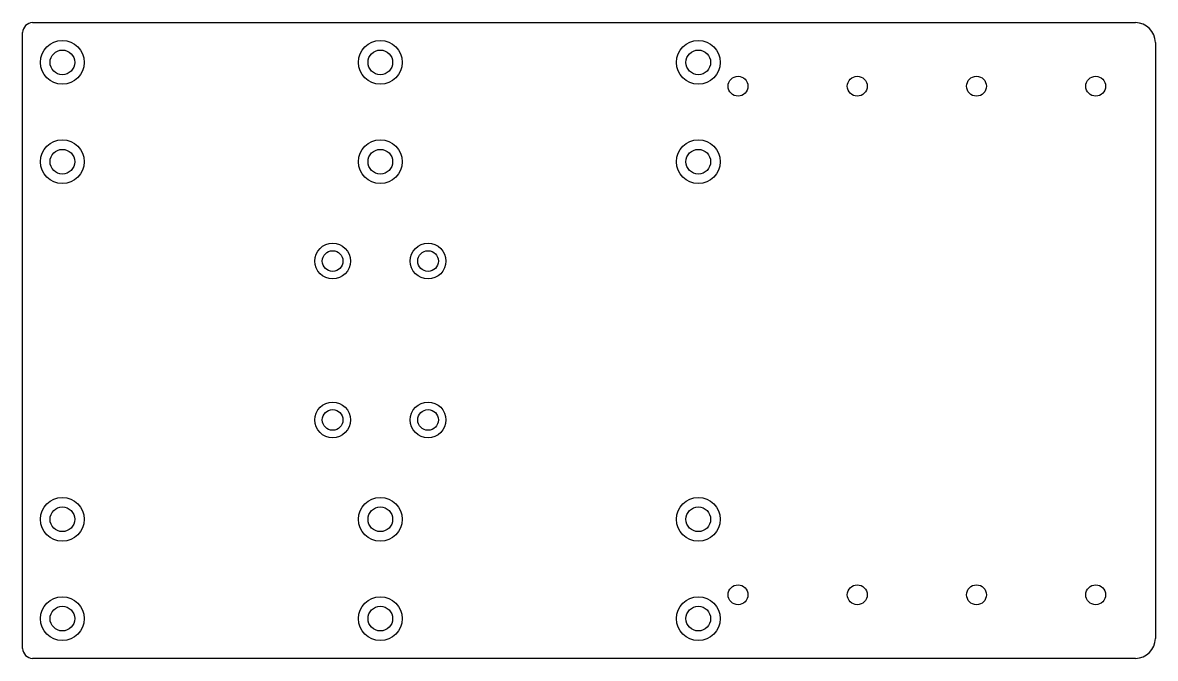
# Model space of a CAD drawing. Extents: x 65 to 350, y 94 to 254.
import ezdxf

# ---------------------------------------------------------------- set-up
doc = ezdxf.new("R2010")
doc.units = 0
doc.layers.add('View002', color=7, linetype='CONTINUOUS')

msp = doc.modelspace()

# ---------------------------------------------------------------- linework, layer by layer
at = {"layer": 'View002'}
for p, q in [((64.7483, 96.1322), (64.7483, 251.132)), ((67.2483, 253.632), (344.748, 253.632)), ((349.748, 248.632), (349.748, 98.6322)), ((344.748, 93.6322), (67.2483, 93.6322))]:
    msp.add_line(p, q, dxfattribs=at)
for centre, radius in [((74.7483, 243.632), 5.5), ((154.748, 243.632), 5.5), ((234.748, 243.632), 5.5), ((74.7483, 243.632), 3.1), ((154.748, 243.632), 3.1), ((234.748, 243.632), 3.1), ((244.748, 237.632), 2.5), ((274.748, 237.632), 2.5), ((304.748, 237.632), 2.5), ((334.748, 237.632), 2.5), ((74.7483, 218.632), 5.5), ((154.748, 218.632), 5.5), ((234.748, 218.632), 5.5), ((74.7483, 218.632), 3.1), ((154.748, 218.632), 3.1), ((234.748, 218.632), 3.1), ((142.748, 193.632), 4.5), ((166.748, 193.632), 4.5), ((142.748, 193.632), 2.6), ((166.748, 193.632), 2.6), ((142.748, 153.632), 4.5), ((166.748, 153.632), 4.5), ((142.748, 153.632), 2.6), ((166.748, 153.632), 2.6), ((74.7483, 128.632), 5.5), ((154.748, 128.632), 5.5), ((234.748, 128.632), 5.5), ((74.7483, 128.632), 3.1), ((154.748, 128.632), 3.1), ((234.748, 128.632), 3.1), ((244.748, 109.632), 2.5), ((274.748, 109.632), 2.5), ((304.748, 109.632), 2.5), ((334.748, 109.632), 2.5), ((74.7483, 103.632), 5.5), ((154.748, 103.632), 5.5), ((234.748, 103.632), 5.5), ((74.7483, 103.632), 3.1), ((154.748, 103.632), 3.1), ((234.748, 103.632), 3.1)]:
    msp.add_circle(centre, radius, dxfattribs=at)
for centre, radius, start, end in [((67.2483, 251.132), 2.5, 90, 180), ((344.748, 248.632), 5, 0, 90), ((344.748, 98.6322), 5, -90, 0), ((67.2483, 96.1322), 2.5, 180, -90)]:
    msp.add_arc(centre, radius, start, end, dxfattribs=at)

doc.saveas('drawing.dxf')
